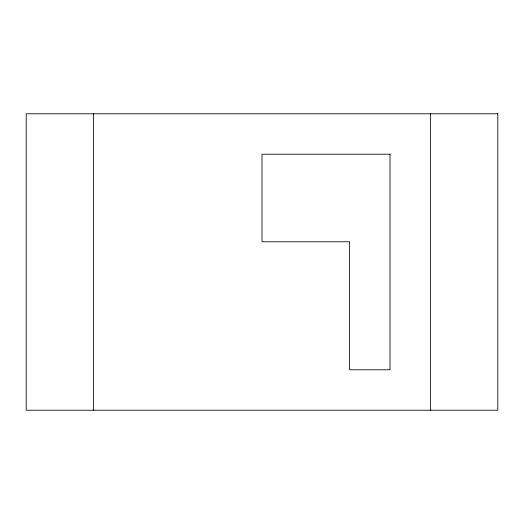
<?xml version="1.0" encoding="UTF-8"?>
<svg xmlns="http://www.w3.org/2000/svg" width="524" height="524" viewBox="0 0 524 524"><rect width="100%" height="100%" fill="white"/><g stroke="black" fill="none" stroke-linecap="round" stroke-linejoin="round"><path stroke-width="0.79" d="M430.427 113.78L430.427 410.22M93.573 113.78L93.573 410.22M497.8 113.78L26.2 113.78L26.2 410.22L497.8 410.22L497.8 113.78M390.007 154.207L262 154.207L262 241.787L349.58 241.787L349.58 369.793L390.007 369.793L390.007 154.207"/></g></svg>
